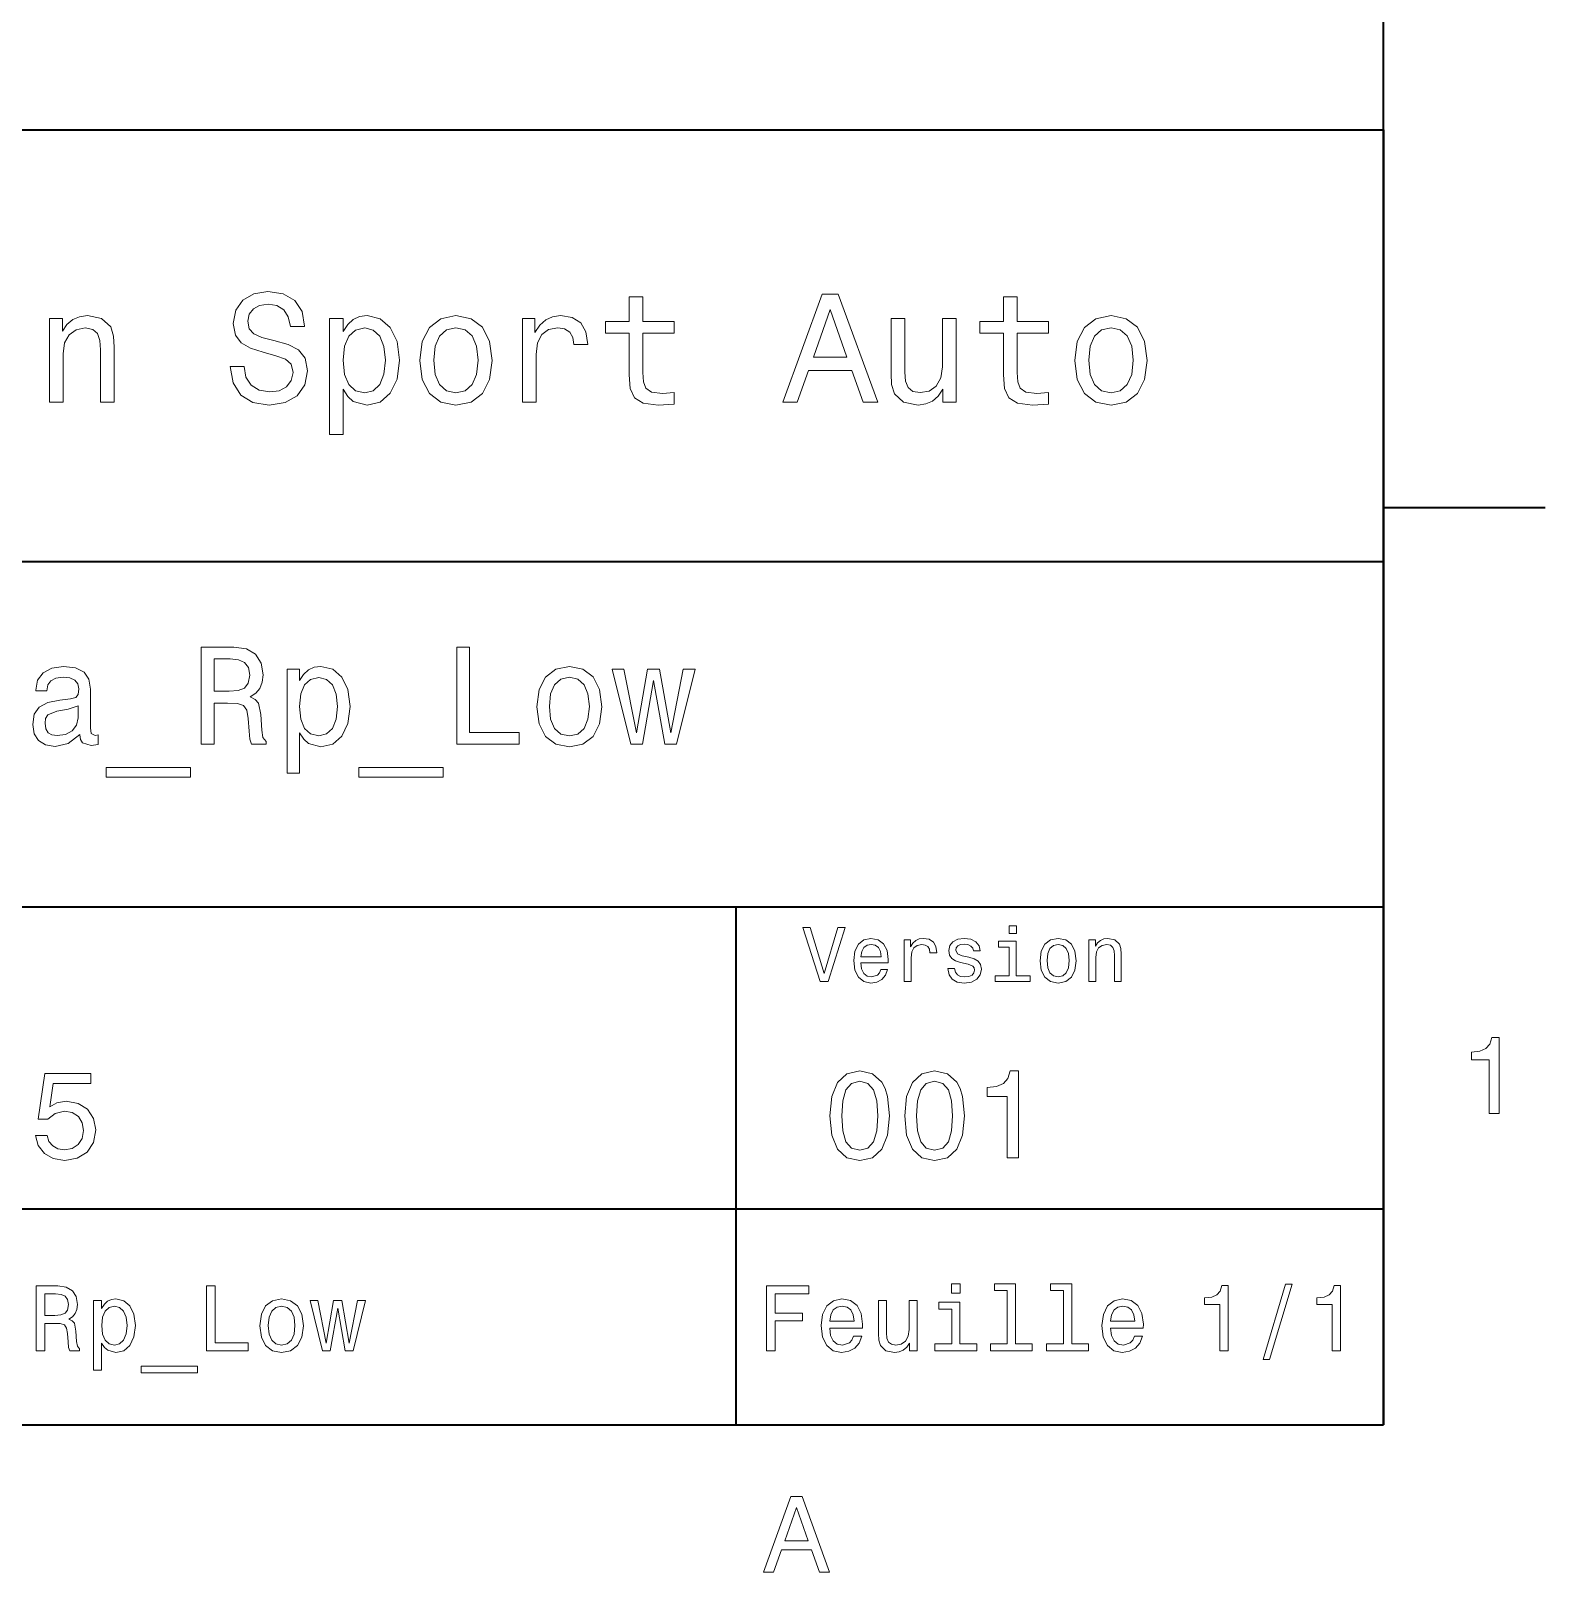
# Model space of a CAD drawing. Extents: x 0 to 297, y 0 to 210.
# Drawn here: x 224.3 to 294.5, y 3.2 to 74.6 of the extents above; entities that cross this region are included whole.
import ezdxf

# ---------------------------------------------------------------- set-up
doc = ezdxf.new("R2010")
doc.units = 0

msp = doc.modelspace()

# ---------------------------------------------------------------- linework, layer by layer
at = {"color": 7, "lineweight": 35}
for p, q in [((287, 10), (287, 200)), ((97, 70), (287, 70)), ((287, 70), (287, 10)), ((162, 50), (287, 50)), ((162, 34), (287, 34)), ((257, 10), (257, 34)), ((162, 20), (287, 20)), ((10, 10), (287, 10)), ((97, 10), (287, 10))]:
    msp.add_line(p, q, dxfattribs=at)
at = {"color": 7, "lineweight": 35, "ltscale": 0.1875}
msp.add_line((287, 52.5), (294.5, 52.5), dxfattribs=at)
at = {"color": 7, "lineweight": 13}
for points in [[(234.20462, 59.030979), (233.548996, 59.030979), (233.693085, 58.267288), (234.053314, 57.70533), (234.608078, 57.366714), (235.357361, 57.244236), (236.099426, 57.359509), (236.654175, 57.67651), (237.007202, 58.17363), (237.136902, 58.82925), (237.028824, 59.420029), (236.726227, 59.801872), (236.236313, 60.054031), (235.580704, 60.241352), (235.018738, 60.378242), (234.651306, 60.536743), (234.442368, 60.767288), (234.377533, 61.127522), (234.442368, 61.451729), (234.629684, 61.696686), (234.917877, 61.862389), (235.314133, 61.920029), (235.71759, 61.84798), (236.034592, 61.653458), (236.24353, 61.32925), (236.344391, 60.889767), (237, 60.889767), (237, 60.904179), (236.884735, 61.581409), (236.546112, 62.085732), (236.01297, 62.402737), (235.292511, 62.510807), (234.644104, 62.402737), (234.139771, 62.100143), (233.815567, 61.631844), (233.700287, 61.026657), (233.793961, 60.486309), (234.067734, 60.118874), (234.5, 59.873917), (235.09079, 59.6866), (235.674362, 59.520893), (236.113831, 59.362389), (236.380402, 59.131844), (236.47406, 58.757202), (236.387619, 58.375359), (236.164276, 58.087173), (235.825653, 57.907059), (235.386169, 57.849422), (234.896255, 57.928673), (234.521622, 58.159222), (234.283875, 58.533859)], [(252.05043, 60.579971), (252.05043, 58.64193), (252.093658, 58.015129), (252.29538, 57.582851), (252.698853, 57.330688), (253.383286, 57.244236), (254.132568, 57.280258), (254.132568, 57.827808), (253.585022, 57.78458), (253.087891, 57.842216), (252.82132, 58.022331), (252.706055, 58.324928), (252.684448, 58.75), (252.684448, 60.579971), (254.132568, 60.579971), (254.132568, 61.120316), (252.684448, 61.120316), (252.684448, 62.251438), (252.05043, 62.251438), (252.05043, 61.120316), (250.955322, 61.120316), (250.955322, 60.579971)], [(259.175781, 57.381123), (259.838623, 57.381123), (260.364563, 58.850864), (262.360229, 58.850864), (262.886169, 57.381123), (263.563416, 57.381123), (261.733429, 62.388329), (260.998566, 62.388329)], [(269.399109, 60.579971), (269.399109, 58.64193), (269.442352, 58.015129), (269.644073, 57.582851), (270.047546, 57.330688), (270.731995, 57.244236), (271.481262, 57.280258), (271.481262, 57.827808), (270.933716, 57.78458), (270.436584, 57.842216), (270.170013, 58.022331), (270.054749, 58.324928), (270.033142, 58.75), (270.033142, 60.579971), (271.481262, 60.579971), (271.481262, 61.120316), (270.033142, 61.120316), (270.033142, 62.251438), (269.399109, 62.251438), (269.399109, 61.120316), (268.304016, 61.120316), (268.304016, 60.579971)], [(260.595093, 59.463257), (261.365997, 61.667866), (262.136902, 59.463257)], [(225.177246, 57.381123), (225.811249, 57.381123), (225.811249, 59.614552), (225.876083, 60.12608), (226.085022, 60.500717), (226.409225, 60.731266), (226.841507, 60.817722), (227.187317, 60.745674), (227.403458, 60.551151), (227.511536, 60.226944), (227.547546, 59.794666), (227.547546, 57.381123), (228.181564, 57.381123), (228.181564, 59.924351), (228.15274, 60.435879), (228.023056, 60.86095), (227.597992, 61.25), (226.935165, 61.386887), (226.567719, 61.336452), (226.257935, 61.199566), (225.991364, 60.969017), (225.782425, 60.659222), (225.782425, 61.25), (225.177246, 61.25)], [(238.786743, 60.652016), (238.786743, 61.25), (238.15274, 61.25), (238.15274, 55.882565), (238.786743, 55.882565), (238.786743, 57.971901), (239.010101, 57.633286), (239.262253, 57.409943), (239.896271, 57.244236), (240.50145, 57.381123), (240.976959, 57.791786), (241.286743, 58.440201), (241.402023, 59.319164), (241.286743, 60.190922), (240.976959, 60.839336), (240.50145, 61.242794), (239.896271, 61.386887), (239.550446, 61.343658), (239.255051, 61.206772), (239.002899, 60.976223)], [(239.788193, 57.8134), (239.363129, 57.907059), (239.053314, 58.195244), (238.858795, 58.663544), (238.793945, 59.319164), (238.858795, 59.967579), (239.053314, 60.435879), (239.363129, 60.716858), (239.788193, 60.817722), (240.177246, 60.716858), (240.48703, 60.428673), (240.681564, 59.960373), (240.753601, 59.319164), (240.681564, 58.67075), (240.48703, 58.195244), (240.177246, 57.907059)], [(242.338623, 59.311958), (242.453888, 58.432995), (242.785309, 57.78458), (243.311249, 57.381123), (244.017303, 57.244236), (244.716141, 57.381123), (245.242081, 57.777374), (245.573486, 58.425793), (245.695969, 59.311958), (245.573486, 60.190922), (245.242081, 60.846542), (244.716141, 61.242794), (244.017303, 61.386887), (243.311249, 61.242794), (242.785309, 60.839336), (242.453888, 60.190922)], [(242.98703, 59.319164), (243.05188, 59.967579), (243.253601, 60.435879), (243.57782, 60.72406), (244.017303, 60.824928), (244.449585, 60.72406), (244.773773, 60.443081), (244.97551, 59.967579), (245.047546, 59.319164), (244.97551, 58.663544), (244.773773, 58.188038), (244.449585, 57.899853), (244.017303, 57.806194), (243.57782, 57.899853), (243.253601, 58.188038), (243.05188, 58.663544)], [(247.100861, 57.381123), (247.734863, 57.381123), (247.734863, 59.592937), (247.799713, 60.12608), (247.994232, 60.507923), (248.311249, 60.738472), (248.736313, 60.817722), (249.053314, 60.767288), (249.291077, 60.623199), (249.435165, 60.378242), (249.485596, 60.046829), (250.126801, 60.046829), (250.040344, 60.630402), (249.802597, 61.048271), (249.406342, 61.30043), (248.865997, 61.386887), (248.498566, 61.32925), (248.181549, 61.185158), (247.900574, 60.940201), (247.677246, 60.608788), (247.677246, 61.25), (247.100861, 61.25)], [(267.194519, 61.25), (266.560516, 61.25), (266.560516, 59.016571), (266.488464, 58.497837), (266.279541, 58.123196), (265.955322, 57.892651), (265.530243, 57.820602), (265.19165, 57.878242), (264.975494, 58.051151), (264.853027, 58.346542), (264.824219, 58.764408), (264.824219, 61.25), (264.190186, 61.25), (264.190186, 58.706772), (264.211792, 58.195244), (264.348694, 57.770172), (264.766571, 57.381123), (265.436584, 57.244236), (265.796814, 57.294666), (266.106628, 57.424351), (266.373199, 57.647694), (266.589325, 57.971901), (266.589325, 57.381123), (267.194519, 57.381123)], [(272.698853, 59.311958), (272.814117, 58.432995), (273.145508, 57.78458), (273.671448, 57.381123), (274.377502, 57.244236), (275.076355, 57.381123), (275.602295, 57.777374), (275.933716, 58.425793), (276.056183, 59.311958), (275.933716, 60.190922), (275.602295, 60.846542), (275.076355, 61.242794), (274.377502, 61.386887), (273.671448, 61.242794), (273.145508, 60.839336), (272.814117, 60.190922)], [(273.34726, 59.319164), (273.412109, 59.967579), (273.613831, 60.435879), (273.938019, 60.72406), (274.377502, 60.824928), (274.809784, 60.72406), (275.134003, 60.443081), (275.335724, 59.967579), (275.407776, 59.319164), (275.335724, 58.663544), (275.134003, 58.188038), (274.809784, 57.899853), (274.377502, 57.806194), (273.938019, 57.899853), (273.613831, 58.188038), (273.412109, 58.663544)], [(232.216141, 41.530258), (232.819168, 41.530258), (232.819168, 43.430115), (233.435165, 43.430115), (233.889053, 43.41066), (234.174347, 43.319885), (234.329971, 43.105907), (234.394806, 42.723343), (234.427231, 42.139767), (234.466141, 41.757202), (234.543945, 41.530258), (235.224792, 41.530258), (235.224792, 41.653458), (235.075653, 41.835014), (235.023773, 42.172188), (234.978394, 42.898415), (234.868164, 43.4366), (234.719025, 43.605186), (234.485596, 43.728386), (234.744965, 43.890488), (234.926514, 44.117435), (235.043228, 44.402737), (235.082138, 44.746395), (234.991364, 45.291065), (234.731995, 45.699566), (234.304031, 45.945965), (233.720459, 46.030258), (232.216141, 46.030258)], [(244.056198, 41.530258), (246.94812, 41.530258), (246.94812, 42.074928), (244.65274, 42.074928), (244.65274, 46.030258), (244.056198, 46.030258)], [(226.581421, 41.98415), (226.581421, 41.964695), (226.613831, 41.744236), (226.71109, 41.588615), (227.119598, 41.465416), (227.437317, 41.517288), (227.437317, 41.958214), (227.301147, 41.938759), (227.119598, 42.023052), (227.087173, 42.282421), (227.087173, 44.085014), (227.009369, 44.545387), (226.782425, 44.869595), (226.386887, 45.064121), (225.829254, 45.135445), (225.284576, 45.057636), (224.882568, 44.837173), (224.629684, 44.493515), (224.545395, 44.039623), (224.545395, 44.000721), (225.057648, 44.000721), (225.103027, 44.273052), (225.245682, 44.467579), (225.479111, 44.584293), (225.809799, 44.629681), (226.127533, 44.59726), (226.354462, 44.5), (226.490631, 44.331409), (226.536026, 44.09798), (226.510086, 43.825645), (226.406342, 43.68948), (226.146973, 43.624638), (225.660675, 43.572765), (225.103027, 43.456051), (224.707489, 43.248558), (224.47406, 42.924351), (224.40274, 42.444523), (224.46759, 42.016571), (224.668594, 41.698845), (224.992798, 41.497837), (225.440201, 41.426514), (226.043228, 41.562679)], [(233.55188, 45.479107), (233.947403, 45.440201), (234.226227, 45.317001), (234.401306, 45.090057), (234.459656, 44.733429), (234.394806, 44.357346), (234.219742, 44.130402), (233.921478, 44.013687), (233.51297, 43.981266), (232.819168, 43.981266), (232.819168, 45.479107)], [(236.761536, 44.474064), (236.761536, 45.012245), (236.190918, 45.012245), (236.190918, 40.181557), (236.761536, 40.181557), (236.761536, 42.061958), (236.96254, 41.757202), (237.189484, 41.556194), (237.760086, 41.407059), (238.304749, 41.530258), (238.732712, 41.899857), (239.011536, 42.483429), (239.11528, 43.274494), (239.011536, 44.059078), (238.732712, 44.642651), (238.304749, 45.005764), (237.760086, 45.135445), (237.448853, 45.096542), (237.182999, 44.973343), (236.956055, 44.76585)], [(247.765137, 43.268009), (247.868881, 42.476944), (248.167145, 41.893372), (248.640488, 41.530258), (249.27594, 41.407059), (249.904907, 41.530258), (250.378235, 41.886887), (250.676514, 42.470459), (250.786743, 43.268009), (250.676514, 44.059078), (250.378235, 44.649136), (249.904907, 45.005764), (249.27594, 45.135445), (248.640488, 45.005764), (248.167145, 44.642651), (247.868881, 44.059078)], [(252.660675, 41.530258), (253.179398, 44.48703), (253.69812, 41.530258), (254.242798, 41.530258), (255.098709, 45.012245), (254.547546, 45.012245), (253.970459, 42.055473), (253.458221, 45.012245), (252.894104, 45.012245), (252.381851, 42.055473), (251.804749, 45.012245), (251.260086, 45.012245), (252.115997, 41.530258)], [(237.662827, 41.919308), (237.280258, 42.003601), (237.001434, 42.262966), (236.82637, 42.684437), (236.768005, 43.274494), (236.82637, 43.858067), (237.001434, 44.279537), (237.280258, 44.532421), (237.662827, 44.623199), (238.01297, 44.532421), (238.291794, 44.273052), (238.466858, 43.851585), (238.531708, 43.274494), (238.466858, 42.690922), (238.291794, 42.262966), (238.01297, 42.003601)], [(248.348694, 43.274494), (248.407059, 43.858067), (248.588623, 44.279537), (248.880402, 44.538902), (249.27594, 44.629681), (249.664978, 44.538902), (249.956772, 44.286022), (250.138336, 43.858067), (250.203171, 43.274494), (250.138336, 42.684437), (249.956772, 42.256481), (249.664978, 41.997116), (249.27594, 41.912823), (248.880402, 41.997116), (248.588623, 42.256481), (248.407059, 42.684437)], [(226.516571, 42.749279), (226.438766, 42.412102), (226.231262, 42.152737), (225.920029, 41.98415), (225.537476, 41.925793), (225.291077, 41.958214), (225.115997, 42.061958), (225.005768, 42.243515), (224.973343, 42.496395), (224.999283, 42.723343), (225.103027, 42.885445), (225.518005, 43.067001), (226.043228, 43.14481), (226.516571, 43.30043)], [(227.806915, 40.453888), (227.806915, 40), (231.710373, 40), (231.710373, 40.453888)], [(239.517288, 40.453888), (239.517288, 40), (243.420746, 40), (243.420746, 40.453888)], [(261.71109, 33.03458), (261.08429, 30.905619), (260.439484, 33.03458), (260.09726, 33.03458), (260.904175, 30.530979), (261.264404, 30.530979), (262.053314, 33.03458)], [(269.992798, 33.117435), (269.657776, 33.117435), (269.657776, 32.757202), (269.992798, 32.757202)], [(262.784576, 31.40634), (264.052582, 31.40634), (264.056183, 31.554033), (263.998566, 31.9683), (263.840057, 32.278099), (263.587891, 32.465416), (263.252869, 32.533859), (262.925079, 32.461815), (262.672913, 32.260086), (262.510803, 31.932276), (262.453156, 31.5), (262.507202, 31.056915), (262.669312, 30.732708), (262.917877, 30.530979), (263.242065, 30.462536), (263.523041, 30.509365), (263.753601, 30.631844), (263.922913, 30.826368), (264.020172, 31.085733), (263.706787, 31.085733), (263.641937, 30.941643), (263.548279, 30.833572), (263.281708, 30.747118), (263.076355, 30.786743), (262.921478, 30.912823), (262.820618, 31.118155), (262.784576, 31.395533)], [(262.784576, 31.672911), (262.824219, 31.921469), (262.921478, 32.105186), (263.069153, 32.216858), (263.263702, 32.256485), (263.45462, 32.216858), (263.602295, 32.105186), (263.692352, 31.921469), (263.724792, 31.672911)], [(264.794678, 30.530979), (265.111664, 30.530979), (265.111664, 31.636887), (265.144104, 31.903458), (265.241364, 32.094379), (265.399841, 32.209652), (265.612396, 32.249279), (265.770905, 32.224064), (265.889771, 32.152016), (265.961823, 32.029537), (265.98703, 31.863832), (266.307648, 31.863832), (266.264404, 32.155621), (266.145538, 32.364552), (265.947418, 32.490635), (265.677246, 32.533859), (265.49353, 32.505043), (265.335022, 32.432995), (265.194519, 32.310516), (265.082855, 32.144814), (265.082855, 32.465416), (264.794678, 32.465416)], [(267.791779, 31.658501), (267.485596, 31.730547), (267.258636, 31.8134), (267.182983, 31.982708), (267.20462, 32.101585), (267.280273, 32.188038), (267.40274, 32.242073), (267.579254, 32.263687), (267.748566, 32.242073), (267.881836, 32.177231), (267.968292, 32.079971), (268.004333, 31.950287), (268.314117, 31.950287), (268.314117, 31.957493), (268.260101, 32.191643), (268.112396, 32.375359), (267.881836, 32.490635), (267.579254, 32.533859), (267.273041, 32.490635), (267.049713, 32.371758), (266.90921, 32.195244), (266.865997, 31.971901), (266.898407, 31.755764), (266.999268, 31.604465), (267.164978, 31.496397), (267.406342, 31.420748), (267.759369, 31.334293), (267.975494, 31.244236), (268.033142, 31.17219), (268.054749, 31.064121), (268.022339, 30.930836), (267.935883, 30.829971), (267.79538, 30.765129), (267.608063, 30.743515), (267.409943, 30.765129), (267.265839, 30.840778), (267.168579, 30.963255), (267.128967, 31.132565), (266.822754, 31.132565), (266.873199, 30.844379), (267.020905, 30.635447), (267.255035, 30.509365), (267.579254, 30.462536), (267.917877, 30.509365), (268.166412, 30.635447), (268.317719, 30.837175), (268.371765, 31.100143), (268.332123, 31.327089), (268.220459, 31.481987), (268.036743, 31.582851)], [(269.981995, 30.79755), (269.981995, 32.400574), (269.167877, 32.400574), (269.167877, 32.130402), (269.664978, 32.130402), (269.664978, 30.79755), (269.016571, 30.79755), (269.016571, 30.530979), (270.637604, 30.530979), (270.637604, 30.79755)], [(271.087891, 31.496397), (271.145538, 31.056915), (271.311249, 30.732708), (271.574219, 30.530979), (271.927246, 30.462536), (272.276672, 30.530979), (272.539612, 30.729107), (272.705322, 31.053314), (272.766571, 31.496397), (272.705322, 31.935879), (272.539612, 32.263687), (272.276672, 32.461815), (271.927246, 32.533859), (271.574219, 32.461815), (271.311249, 32.260086), (271.145538, 31.935879)], [(271.412109, 31.5), (271.444519, 31.824207), (271.54538, 32.058357), (271.707489, 32.20245), (271.927246, 32.25288), (272.143372, 32.20245), (272.305481, 32.061958), (272.406342, 31.824207), (272.442352, 31.5), (272.406342, 31.17219), (272.305481, 30.934437), (272.143372, 30.790344), (271.927246, 30.743515), (271.707489, 30.790344), (271.54538, 30.934437), (271.444519, 31.17219)], [(273.350159, 30.530979), (273.667145, 30.530979), (273.667145, 31.647694), (273.699554, 31.903458), (273.804047, 32.090778), (273.966125, 32.206051), (274.182281, 32.249279), (274.355194, 32.213257), (274.463257, 32.115993), (274.517303, 31.95389), (274.535309, 31.737751), (274.535309, 30.530979), (274.852295, 30.530979), (274.852295, 31.802593), (274.837891, 32.058357), (274.773041, 32.270893), (274.560516, 32.465416), (274.229095, 32.533859), (274.04538, 32.508644), (273.890503, 32.440201), (273.757202, 32.324928), (273.65274, 32.170029), (273.65274, 32.465416), (273.350159, 32.465416)], [(291.909241, 24.416786), (292.368164, 24.416786), (292.368164, 27.942001), (292.025208, 27.942001), (291.934448, 27.634365), (291.752899, 27.427593), (291.475525, 27.306557), (291.092224, 27.266211), (291.092224, 26.90814), (291.909241, 26.90814)], [(224.533142, 23.40346), (224.659943, 22.930836), (224.942352, 22.56196), (225.357346, 22.331413), (225.887604, 22.244957), (226.469742, 22.348703), (226.925064, 22.631124), (227.213257, 23.080692), (227.322769, 23.657061), (227.224777, 24.193085), (226.94812, 24.613834), (226.515839, 24.884727), (225.956772, 24.98271), (225.52449, 24.913546), (225.190201, 24.723343), (225.351578, 25.801153), (227.103745, 25.801153), (227.103745, 26.273777), (224.965424, 26.273777), (224.648407, 24.152739), (225.109512, 24.152739), (225.443802, 24.423632), (225.870316, 24.521614), (226.239197, 24.458214), (226.521606, 24.273777), (226.700287, 23.991356), (226.763687, 23.628242), (226.700287, 23.265131), (226.515839, 22.98271), (226.233429, 22.804035), (225.870316, 22.740635), (225.564835, 22.780981), (225.328522, 22.913546), (225.155609, 23.121038), (225.069153, 23.40346)], [(261.345825, 24.314121), (261.432281, 23.409224), (261.703156, 22.763689), (262.135437, 22.371759), (262.734863, 22.244957), (263.328522, 22.371759), (263.760803, 22.763689), (264.02594, 23.409224), (264.118164, 24.314121), (264.02594, 25.213257), (263.916412, 25.570606), (263.760803, 25.864553), (263.328522, 26.256485), (262.734863, 26.38905), (262.135437, 26.256485), (261.703156, 25.858791), (261.432281, 25.213257)], [(261.899139, 24.314121), (261.945251, 25.011528), (262.089325, 25.51297), (262.348694, 25.806917), (262.734863, 25.910664), (263.115265, 25.806917), (263.374634, 25.51297), (263.518738, 25.011528), (263.56485, 24.314121), (263.518738, 23.610952), (263.374634, 23.10951), (263.115265, 22.815563), (262.734863, 22.717581), (262.348694, 22.815563), (262.089325, 23.10951), (261.945251, 23.610952)], [(264.815552, 24.314121), (264.902008, 23.409224), (265.172913, 22.763689), (265.605194, 22.371759), (266.20462, 22.244957), (266.798279, 22.371759), (267.23056, 22.763689), (267.495667, 23.409224), (267.587891, 24.314121), (267.495667, 25.213257), (267.386169, 25.570606), (267.23056, 25.864553), (266.798279, 26.256485), (266.20462, 26.38905), (265.605194, 26.256485), (265.172913, 25.858791), (264.902008, 25.213257)], [(265.368866, 24.314121), (265.414978, 25.011528), (265.559082, 25.51297), (265.818451, 25.806917), (266.20462, 25.910664), (266.585022, 25.806917), (266.844391, 25.51297), (266.988464, 25.011528), (267.034576, 24.314121), (266.988464, 23.610952), (266.844391, 23.10951), (266.585022, 22.815563), (266.20462, 22.717581), (265.818451, 22.815563), (265.559082, 23.10951), (265.414978, 23.610952)], [(269.570618, 22.360231), (270.095093, 22.360231), (270.095093, 26.38905), (269.703156, 26.38905), (269.599426, 26.037464), (269.391937, 25.801153), (269.074921, 25.662825), (268.636902, 25.616714), (268.636902, 25.207493), (269.570618, 25.207493)], [(224.56485, 13.428675), (224.966858, 13.428675), (224.966858, 14.695246), (225.377533, 14.695246), (225.680115, 14.682277), (225.870331, 14.621758), (225.97406, 14.479107), (226.017303, 14.224064), (226.03891, 13.835014), (226.06485, 13.579971), (226.116714, 13.428675), (226.570618, 13.428675), (226.570618, 13.510807), (226.471191, 13.631845), (226.4366, 13.856628), (226.406342, 14.340778), (226.332855, 14.699568), (226.233429, 14.81196), (226.07782, 14.894093), (226.250732, 15.002162), (226.371765, 15.153459), (226.44957, 15.34366), (226.47551, 15.572767), (226.414993, 15.93588), (226.242081, 16.208214), (225.956772, 16.372478), (225.567734, 16.428675), (224.56485, 16.428675)], [(232.458221, 13.428675), (234.386169, 13.428675), (234.386169, 13.791787), (232.855911, 13.791787), (232.855911, 16.428675), (232.458221, 16.428675)], [(258.414978, 13.428675), (258.817017, 13.428675), (258.817017, 14.807637), (260.079254, 14.807637), (260.079254, 15.166427), (258.817017, 15.166427), (258.817017, 16.065563), (260.368866, 16.065563), (260.368866, 16.428675), (258.414978, 16.428675)], [(267.389038, 16.532421), (266.98703, 16.532421), (266.98703, 16.100145), (267.389038, 16.100145)], [(269.572052, 16.212536), (269.572052, 13.748559), (268.789612, 13.748559), (268.789612, 13.428675), (270.73056, 13.428675), (270.73056, 13.748559), (269.952454, 13.748559), (269.952454, 16.532421), (268.975494, 16.532421), (268.975494, 16.212536)], [(272.174347, 16.212536), (272.174347, 13.748559), (271.391937, 13.748559), (271.391937, 13.428675), (273.332855, 13.428675), (273.332855, 13.748559), (272.554749, 13.748559), (272.554749, 16.532421), (271.57782, 16.532421), (271.57782, 16.212536)], [(279.416443, 13.428675), (279.809814, 13.428675), (279.809814, 16.450289), (279.515839, 16.450289), (279.438049, 16.1866), (279.28241, 16.009367), (279.044678, 15.905621), (278.716125, 15.871038), (278.716125, 15.564121), (279.416443, 15.564121)], [(281.42218, 13.026657), (281.720459, 13.026657), (282.766571, 16.510807), (282.463989, 16.510807)], [(284.621033, 13.428675), (285.014404, 13.428675), (285.014404, 16.450289), (284.720459, 16.450289), (284.642639, 16.1866), (284.48703, 16.009367), (284.249268, 15.905621), (283.920746, 15.871038), (283.920746, 15.564121), (284.621033, 15.564121)], [(225.455338, 16.061239), (225.719025, 16.035303), (225.904907, 15.953171), (226.021622, 15.801874), (226.060516, 15.564121), (226.017303, 15.313401), (225.900574, 15.162104), (225.701736, 15.084294), (225.429398, 15.06268), (224.966858, 15.06268), (224.966858, 16.061239)], [(227.595108, 15.391211), (227.595108, 15.75), (227.214706, 15.75), (227.214706, 12.529539), (227.595108, 12.529539), (227.595108, 13.783141), (227.729111, 13.579971), (227.880402, 13.445966), (228.260803, 13.346542), (228.623932, 13.428675), (228.909225, 13.675073), (229.095108, 14.064121), (229.164276, 14.591499), (229.095108, 15.114553), (228.909225, 15.503603), (228.623932, 15.745678), (228.260803, 15.832133), (228.053314, 15.806196), (227.876083, 15.724064), (227.724792, 15.585735)], [(234.930847, 14.587176), (235, 14.059798), (235.198853, 13.67075), (235.51442, 13.428675), (235.938049, 13.346542), (236.357361, 13.428675), (236.672913, 13.666427), (236.871765, 14.055476), (236.945251, 14.587176), (236.871765, 15.114553), (236.672913, 15.507925), (236.357361, 15.745678), (235.938049, 15.832133), (235.51442, 15.745678), (235.198853, 15.503603), (235, 15.114553)], [(238.194534, 13.428675), (238.540344, 15.399857), (238.886169, 13.428675), (239.249283, 13.428675), (239.819885, 15.75), (239.452454, 15.75), (239.067734, 13.778819), (238.726227, 15.75), (238.350159, 15.75), (238.008652, 13.778819), (237.623932, 15.75), (237.260818, 15.75), (237.831421, 13.428675)], [(261.341492, 14.479107), (262.863098, 14.479107), (262.867432, 14.656341), (262.798279, 15.153459), (262.608063, 15.525217), (262.305481, 15.75), (261.903473, 15.832133), (261.510101, 15.745678), (261.207489, 15.503603), (261.01297, 15.110231), (260.943817, 14.591499), (261.008636, 14.059798), (261.203156, 13.67075), (261.501434, 13.428675), (261.890503, 13.346542), (262.227661, 13.402739), (262.504333, 13.549712), (262.707489, 13.783141), (262.824219, 14.09438), (262.44812, 14.09438), (262.370331, 13.92147), (262.257935, 13.791787), (261.938049, 13.688041), (261.69165, 13.735591), (261.505768, 13.886888), (261.384735, 14.133286), (261.341492, 14.466139)], [(265.400574, 15.75), (265.020172, 15.75), (265.020172, 14.409943), (264.976959, 14.098703), (264.851593, 13.873919), (264.657074, 13.735591), (264.402008, 13.692364), (264.198853, 13.726946), (264.069153, 13.830692), (263.995667, 14.007925), (263.978394, 14.258646), (263.978394, 15.75), (263.597992, 15.75), (263.597992, 14.224064), (263.610962, 13.917148), (263.693085, 13.662104), (263.943817, 13.428675), (264.345825, 13.346542), (264.561951, 13.376801), (264.747833, 13.454611), (264.907776, 13.588617), (265.037476, 13.783141), (265.037476, 13.428675), (265.400574, 13.428675)], [(274.353027, 14.479107), (275.874634, 14.479107), (275.878967, 14.656341), (275.809814, 15.153459), (275.619598, 15.525217), (275.317017, 15.75), (274.914978, 15.832133), (274.521606, 15.745678), (274.219025, 15.503603), (274.024506, 15.110231), (273.955322, 14.591499), (274.020172, 14.059798), (274.214691, 13.67075), (274.51297, 13.428675), (274.902008, 13.346542), (275.239197, 13.402739), (275.515839, 13.549712), (275.719025, 13.783141), (275.835724, 14.09438), (275.459656, 14.09438), (275.381836, 13.92147), (275.26944, 13.791787), (274.949554, 13.688041), (274.703186, 13.735591), (274.517303, 13.886888), (274.39624, 14.133286), (274.353027, 14.466139)], [(228.195969, 13.688041), (227.940918, 13.744237), (227.755051, 13.917148), (227.638336, 14.198127), (227.599426, 14.591499), (227.638336, 14.980548), (227.755051, 15.261528), (227.940918, 15.430116), (228.195969, 15.490635), (228.429398, 15.430116), (228.61528, 15.257205), (228.731995, 14.976225), (228.775223, 14.591499), (228.731995, 14.20245), (228.61528, 13.917148), (228.429398, 13.744237)], [(235.319885, 14.591499), (235.358795, 14.980548), (235.479828, 15.261528), (235.674362, 15.434439), (235.938049, 15.494957), (236.197418, 15.434439), (236.391937, 15.26585), (236.51297, 14.980548), (236.556198, 14.591499), (236.51297, 14.198127), (236.391937, 13.912825), (236.197418, 13.739914), (235.938049, 13.683718), (235.674362, 13.739914), (235.479828, 13.912825), (235.358795, 14.198127)], [(261.341492, 14.798992), (261.389038, 15.097262), (261.505768, 15.317724), (261.682983, 15.45173), (261.916412, 15.49928), (262.145538, 15.45173), (262.322754, 15.317724), (262.430847, 15.097262), (262.469727, 14.798992)], [(267.376068, 13.748559), (267.376068, 15.672191), (266.399139, 15.672191), (266.399139, 15.347983), (266.995667, 15.347983), (266.995667, 13.748559), (266.21759, 13.748559), (266.21759, 13.428675), (268.162811, 13.428675), (268.162811, 13.748559)], [(274.353027, 14.798992), (274.400574, 15.097262), (274.517303, 15.317724), (274.694519, 15.45173), (274.927948, 15.49928), (275.157074, 15.45173), (275.33429, 15.317724), (275.442352, 15.097262), (275.481262, 14.798992)], [(229.432281, 12.711096), (229.432281, 12.408502), (232.034592, 12.408502), (232.034592, 12.711096)], [(258.266846, 3.166787), (258.730835, 3.166787), (259.098999, 4.195605), (260.495972, 4.195605), (260.864105, 3.166787), (261.338165, 3.166787), (260.05719, 6.67183), (259.542786, 6.67183)], [(259.260376, 4.624279), (259.799988, 6.167507), (260.33963, 4.624279)]]:
    msp.add_lwpolyline(points, close=True, dxfattribs=at)

doc.saveas('drawing.dxf')
